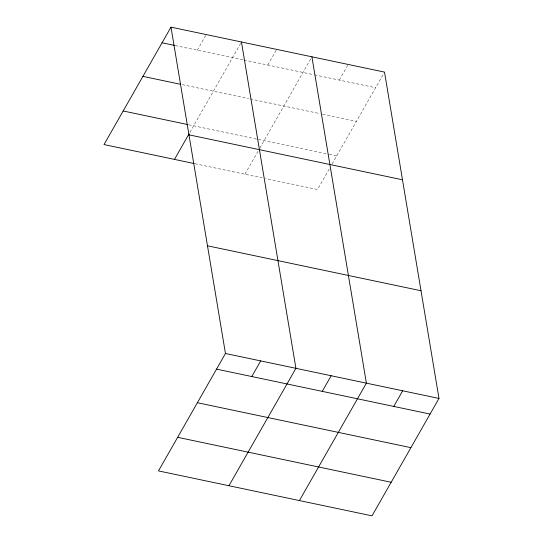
<?xml version="1.0" encoding="UTF-8"?>
<svg xmlns="http://www.w3.org/2000/svg" width="543" height="543" viewBox="0 0 543 543"><rect width="100%" height="100%" fill="white"/><g stroke="black" fill="none" stroke-linecap="round" stroke-linejoin="round"><path stroke-width="0.41" stroke-dasharray="2.71 2.04" d="M197.299 50.2L206.218 34.562M189.887 132.377L241.452 41.981M267.767 65.031L276.679 49.393M244.941 174.228L258.271 150.859M259.934 147.94L311.506 57.524M339.3 80.086L348.212 64.454M329.201 169.063L317.54 189.507L265.568 178.566M332.119 163.952L384.111 72.803M175.179 45.544L243.183 59.852M244.004 60.029L313.725 74.703M314.546 74.873L375.6 87.722M182.238 84.647L248.606 98.616M250.248 98.962L320.139 113.67M322.617 114.193L356.439 121.313M188.72 124.775L328.447 154.185M329.275 154.355L336.701 155.916M194.964 163.708L262.269 177.873"/><path stroke-width="0.81" d="M170.984 27.15L225.46 353.493L158.488 470.91L372.016 515.85L438.988 398.433L384.512 72.09L170.984 27.15L104.012 144.567L194.143 163.538M174.479 159.398L189.052 133.843M251.776 376.543L260.688 360.912M228.949 485.741L295.921 368.324L241.452 41.981M322.237 391.374L331.155 375.742M299.417 500.571L366.389 383.154L311.913 56.811M393.77 406.429L402.689 390.797M162.065 42.782L174.357 45.368M142.911 76.373L180.602 84.301M123.173 110.976L187.898 124.598M188.964 134.84L402.492 179.787M207.48 245.803L421.008 290.743M225.46 353.493L438.988 398.433M216.542 369.125L430.07 414.065M197.38 402.716L410.915 447.656M177.642 437.319L391.17 482.259"/></g></svg>
